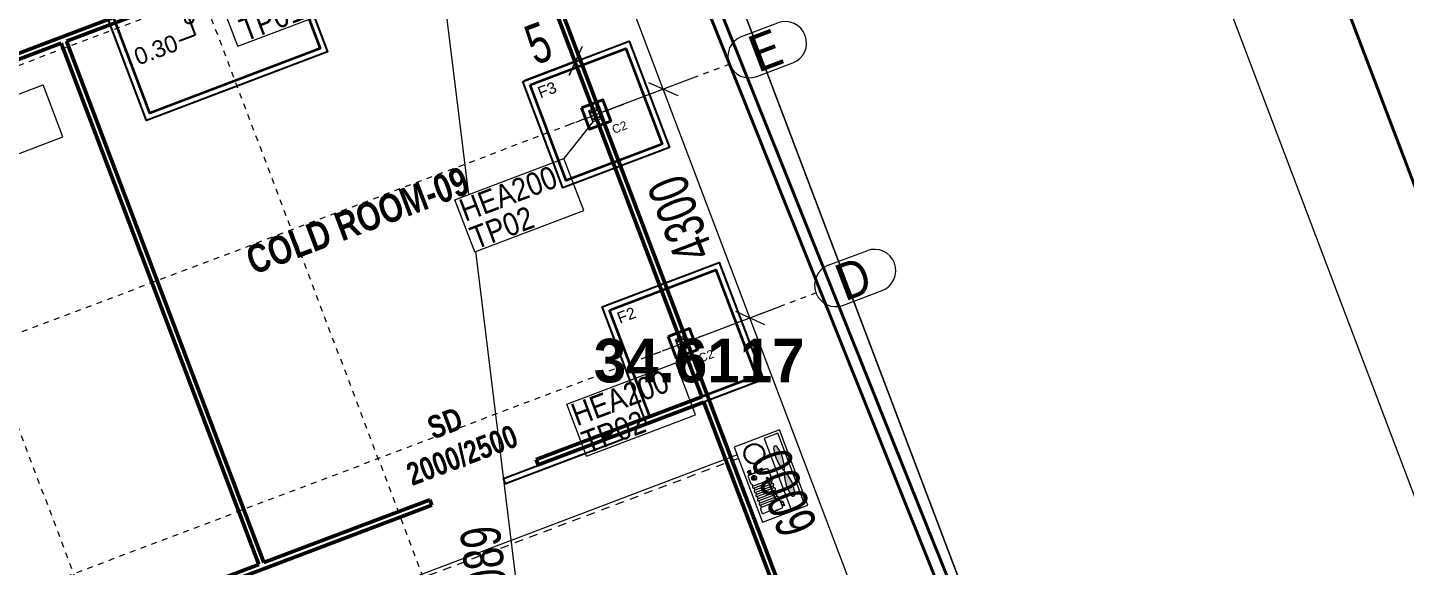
# Model space of a CAD drawing. Header units: metres. Extents: x 2164 to 2480, y 2851 to 3062.
# Drawn here: x 2281.71 to 2305.92, y 3014.31 to 3023.79 of the extents above; entities that cross this region are included whole.
import ezdxf

# ---------------------------------------------------------------- set-up
doc = ezdxf.new("R2010")
doc.units = ezdxf.units.M
doc.header["$MEASUREMENT"] = 0
for name, pattern in [('JIS_02_0.7', [1.35, 0.75, -0.6]), ('XKITLINE00', [0]), ('XKITLINE03', [6, 3, -1, 1, -1])]:
    doc.linetypes.add(name, pattern=pattern)
doc.layers.get('0').update_dxf_attribs({"linetype": 'CONTINUOUS'})
doc.layers.get('Defpoints').update_dxf_attribs({"linetype": 'CONTINUOUS'})
for name, color, linetype, lineweight in [('Column', 7, 'CONTINUOUS', 40), ('Contour', 7, 'CONTINUOUS', 9), ('foundation', 7, 'CONTINUOUS', 35), ('Froid', 6, 'CONTINUOUS', 9), ('Part', 2, 'CONTINUOUS', 0), ('PartMark', 3, 'CONTINUOUS', 0), ('S-GRID', 1, 'CONTINUOUS', 0), ('Z-DIMENSIONS', 1, 'CONTINUOUS', 0)]:
    doc.layers.add(name, color=color, linetype=linetype, lineweight=lineweight)
for name, color, linetype in [('dim_axis', 251, 'CONTINUOUS'), ('plain foundation', 8, 'CONTINUOUS'), ('Porte', 8, 'CONTINUOUS'), ('text', 7, 'CONTINUOUS'), ('Text01', 42, 'CONTINUOUS'), ('تعديل الأرض', 2, 'CONTINUOUS')]:
    doc.layers.add(name, color=color, linetype=linetype)
doc.styles.add('Andalus1', font='andlso.ttf', dxfattribs={"height": 3})
doc.styles.add('Arial', font='arial.ttf', dxfattribs={"height": 0.05})
doc.styles.add('Arial2', font='arial.ttf', dxfattribs={"height": 300})
doc.styles.add('ARIAL_NARROW', font='ARIALN.TTF')
doc.styles.get("Standard").update_dxf_attribs({"font": 'bold.shx', "bigfont": 'whgtxt.shx'})
doc.dimstyles.new('Annotative1', dxfattribs={"dimscale": 0, "dimtxt": 3, "dimasz": 3, "dimexe": 0, "dimexo": 1, "dimtad": 0, "dimtih": 1, "dimtoh": 1, "dimlfac": 0.001, "dimzin": 1, "dimdsep": 46, "dimtxsty": 'Andalus1', "dimblk": 'DOTSMALL', "dimcen": 2.5, "dimclrd": 256, "dimclre": 256, "dimclrt": 256, "dimadec": 4, "dimazin": 0, "dimtfac": 1, "dimtmove": 0, "dimatfit": 3, "dimldrblk": 'DOTSMALL', "dimfxl": 1, "dimlwd": -1, "dimlwe": -1, "dimarcsym": 0})

# ---------------------------------------------------------------- blocks, each defined once
blk = doc.blocks.new('_DotSmall')
at = {"color": 0, "linetype": 'ByBlock', "const_width": 0.5}
blk.add_lwpolyline([(-0.0625, 0, 1), (0.0625, 0, 1)], format="xyb", close=True, dxfattribs=at)
blk = doc.blocks.new('*D10')
at = {"layer": 'Defpoints', "color": 0, "transparency": 16777216}
for p in [(501762, 63096), (501592, 62796), (501762, 62796)]:
    blk.add_point(p, dxfattribs=at)
at = {"layer": 'dim_axis', "transparency": 16777216}
for p, q in [((501662, 63096), (501592, 63096)), ((501592, 63096), (501592, 62796)), ((501662, 62796), (501592, 62796)), ((501592, 62796), (501592, 62496)), ((501592, 62496), (501292, 62496))]:
    blk.add_line(p, q, dxfattribs=at)
at = {"layer": 'dim_axis', "transparency": 16777216, "xscale": 300, "yscale": 300, "zscale": 300}
for p, rotation in [((501592, 63096), 90), ((501592, 62796), 270)]:
    blk.add_blockref('_DotSmall', p, dxfattribs=dict(at, rotation=rotation))
at = {"layer": 'dim_axis', "transparency": 16777216, "insert": (500855, 62496), "char_height": 300, "attachment_point": 5, "style": 'Andalus1'}
blk.add_mtext('0.30', dxfattribs=at)
blk = doc.blocks.new('bng')
at = {"layer": 'Column', "lineweight": 40}
for points in [[(507482.171, 58896.04028), (507882.171, 58896.04028), (507882.171, 58496.04028), (507482.171, 58496.04028)], [(507482.171, 54596.04028), (507882.171, 54596.04028), (507882.171, 54196.04028), (507482.171, 54196.04028)]]:
    blk.add_lwpolyline(points, close=True, dxfattribs=at)
at = {"layer": 'foundation'}
for points in [[(500362.17101, 64696.04029), (503562.17101, 64696.04029), (503562.17101, 61496.04029), (500362.17101, 61496.04029)], [(506782.17101, 59596.04029), (508582.17101, 59596.04029), (508582.17101, 57796.04029), (506782.17101, 57796.04029)], [(506682.171, 55396.04028), (508682.171, 55396.04028), (508682.171, 53396.04028), (506682.171, 53396.04028)]]:
    blk.add_lwpolyline(points, close=True, dxfattribs=at)
at = {"layer": 'Part', "linetype": 'XKITLINE03', "lineweight": 0}
for p, q in [((507677.17101, 59196.04029), (507677.17101, 58196.04029)), ((507177.17101, 58696.04029), (508177.17101, 58696.04029)), ((507727.17101, 58631.04029), (507727.17101, 58631.04029)), ((507677.17101, 54896.04029), (507677.17101, 53896.04029)), ((507177.17101, 54396.04029), (508177.17101, 54396.04029)), ((507727.17101, 54331.04029), (507727.17101, 54331.04029))]:
    blk.add_line(p, q, dxfattribs=at)
at = {"layer": 'Part', "linetype": 'XKITLINE00', "lineweight": 0}
for p, q in [((507582.17101, 58596.04029), (507582.17101, 58796.04029)), ((507582.17101, 58796.04029), (507592.17101, 58796.04029)), ((507582.17101, 58596.04029), (507592.17101, 58596.04029)), ((507767.17101, 58801.04029), (507587.17101, 58801.04029)), ((507587.17101, 58796.04029), (507587.17101, 58801.04029)), ((507587.17101, 58591.04029), (507587.17101, 58596.04029)), ((507767.17101, 58591.04029), (507587.17101, 58591.04029)), ((507592.17101, 58796.04029), (507592.17101, 58699.29029)), ((507592.17101, 58699.29029), (507762.17101, 58699.29029)), ((507762.17101, 58692.79029), (507592.17101, 58692.79029)), ((507592.17101, 58596.04029), (507592.17101, 58692.79029)), ((507612.17101, 58769.70054), (507627.17101, 58778.36079)), ((507612.17101, 58752.38003), (507612.17101, 58769.70054)), ((507627.17101, 58743.71978), (507612.17101, 58752.38003)), ((507612.17101, 58639.70054), (507627.17101, 58648.36079)), ((507612.17101, 58622.38003), (507612.17101, 58639.70054)), ((507627.17101, 58613.71978), (507612.17101, 58622.38003)), ((507627.17101, 58778.36079), (507642.17101, 58769.70054)), ((507642.17101, 58752.38003), (507627.17101, 58743.71978)), ((507627.17101, 58648.36079), (507642.17101, 58639.70054)), ((507642.17101, 58622.38003), (507627.17101, 58613.71978)), ((507642.17101, 58769.70054), (507642.17101, 58752.38003)), ((507642.17101, 58639.70054), (507642.17101, 58622.38003)), ((507688.92101, 58692.79029), (507695.42101, 58699.29029)), ((507712.17101, 58769.70054), (507727.17101, 58778.36079)), ((507712.17101, 58752.38003), (507712.17101, 58769.70054)), ((507727.17101, 58743.71978), (507712.17101, 58752.38003)), ((507712.17101, 58639.70054), (507727.17101, 58648.36079)), ((507712.17101, 58622.38003), (507712.17101, 58639.70054)), ((507727.17101, 58613.71978), (507712.17101, 58622.38003)), ((507727.17101, 58778.36079), (507742.17101, 58769.70054)), ((507742.17101, 58752.38003), (507727.17101, 58743.71978)), ((507727.17101, 58648.36079), (507742.17101, 58639.70054)), ((507742.17101, 58622.38003), (507727.17101, 58613.71978)), ((507742.17101, 58769.70054), (507742.17101, 58752.38003)), ((507742.17101, 58639.70054), (507742.17101, 58622.38003)), ((507762.17101, 58699.29029), (507762.17101, 58796.04029)), ((507762.17101, 58796.04029), (507772.17101, 58796.04029)), ((507762.17101, 58766.04029), (507772.17101, 58776.04029)), ((507762.17101, 58596.04029), (507762.17101, 58692.79029)), ((507772.17101, 58596.04029), (507762.17101, 58596.04029)), ((507767.17101, 58796.04029), (507767.17101, 58801.04029)), ((507767.17101, 58591.04029), (507767.17101, 58596.04029)), ((507772.17101, 58796.04029), (507772.17101, 58596.04029)), ((507582.17101, 54296.04029), (507582.17101, 54496.04029)), ((507582.17101, 54496.04029), (507592.17101, 54496.04029)), ((507767.17101, 54501.04029), (507587.17101, 54501.04029)), ((507587.17101, 54496.04029), (507587.17101, 54501.04029)), ((507592.17101, 54496.04029), (507592.17101, 54399.29029)), ((507612.17101, 54469.70054), (507627.17101, 54478.36079)), ((507612.17101, 54452.38003), (507612.17101, 54469.70054)), ((507627.17101, 54478.36079), (507642.17101, 54469.70054)), ((507642.17101, 54469.70054), (507642.17101, 54452.38003)), ((507712.17101, 54469.70054), (507727.17101, 54478.36079)), ((507712.17101, 54452.38003), (507712.17101, 54469.70054)), ((507727.17101, 54478.36079), (507742.17101, 54469.70054)), ((507742.17101, 54469.70054), (507742.17101, 54452.38003)), ((507762.17101, 54399.29029), (507762.17101, 54496.04029)), ((507762.17101, 54496.04029), (507772.17101, 54496.04029)), ((507762.17101, 54466.04029), (507772.17101, 54476.04029)), ((507767.17101, 54496.04029), (507767.17101, 54501.04029)), ((507772.17101, 54496.04029), (507772.17101, 54296.04029)), ((507582.17101, 54296.04029), (507592.17101, 54296.04029)), ((507587.17101, 54291.04029), (507587.17101, 54296.04029)), ((507767.17101, 54291.04029), (507587.17101, 54291.04029)), ((507592.17101, 54399.29029), (507762.17101, 54399.29029)), ((507762.17101, 54392.79029), (507592.17101, 54392.79029)), ((507592.17101, 54296.04029), (507592.17101, 54392.79029)), ((507627.17101, 54443.71978), (507612.17101, 54452.38003)), ((507612.17101, 54339.70054), (507627.17101, 54348.36079)), ((507612.17101, 54322.38003), (507612.17101, 54339.70054)), ((507627.17101, 54313.71978), (507612.17101, 54322.38003)), ((507642.17101, 54452.38003), (507627.17101, 54443.71978)), ((507627.17101, 54348.36079), (507642.17101, 54339.70054)), ((507642.17101, 54322.38003), (507627.17101, 54313.71978)), ((507642.17101, 54339.70054), (507642.17101, 54322.38003)), ((507688.92101, 54392.79029), (507695.42101, 54399.29029)), ((507727.17101, 54443.71978), (507712.17101, 54452.38003)), ((507712.17101, 54339.70054), (507727.17101, 54348.36079)), ((507712.17101, 54322.38003), (507712.17101, 54339.70054)), ((507727.17101, 54313.71978), (507712.17101, 54322.38003)), ((507742.17101, 54452.38003), (507727.17101, 54443.71978)), ((507727.17101, 54348.36079), (507742.17101, 54339.70054)), ((507742.17101, 54322.38003), (507727.17101, 54313.71978)), ((507742.17101, 54339.70054), (507742.17101, 54322.38003)), ((507762.17101, 54296.04029), (507762.17101, 54392.79029)), ((507772.17101, 54296.04029), (507762.17101, 54296.04029)), ((507767.17101, 54291.04029), (507767.17101, 54296.04029))]:
    blk.add_line(p, q, dxfattribs=at)
for centre, start, end in [((507627.17101, 58761.04029), 90, 270), ((507627.17101, 58631.04029), 90, 270), ((507627.17101, 58761.04029), 270, 90), ((507627.17101, 58631.04029), 270, 90), ((507727.17101, 58761.04029), 90, 270), ((507727.17101, 58631.04029), 90, 270), ((507727.17101, 58761.04029), 270, 90), ((507727.17101, 58631.04029), 270, 90), ((507627.17101, 54461.04029), 90, 270), ((507627.17101, 54461.04029), 270, 90), ((507727.17101, 54461.04029), 90, 270), ((507727.17101, 54461.04029), 270, 90), ((507627.17101, 54331.04029), 90, 270), ((507627.17101, 54331.04029), 270, 90), ((507727.17101, 54331.04029), 90, 270), ((507727.17101, 54331.04029), 270, 90)]:
    blk.add_arc(centre, 10, start, end, dxfattribs=at)
at = {"layer": 'PartMark', "linetype": 'XKITLINE00', "lineweight": 0}
for p, q in [((502220.5638, 62046.4945), (502220.5638, 63026.4945)), ((496734.0658, 62623.54811), (498784.0658, 62623.54811)), ((498784.0658, 61643.54811), (498784.0658, 62623.54811)), ((502220.5638, 62046.4945), (504270.5638, 62046.4945)), ((496734.0658, 61643.54811), (498784.0658, 61643.54811)), ((507592.17101, 58596.04029), (506880.34737, 58172.84121)), ((504833.4333, 58172.84121), (506880.34737, 58172.84121)), ((504833.4333, 57192.84121), (504833.4333, 58172.84121)), ((506880.34737, 57192.84121), (506880.34737, 58172.84121)), ((504833.4333, 57192.84121), (506880.34737, 57192.84121)), ((507582.17101, 54296.04029), (507443.00848, 54116.99205)), ((505396.09442, 54116.99205), (507443.00848, 54116.99205)), ((505396.09442, 53136.99205), (505396.09442, 54116.99205)), ((507443.00848, 53136.99205), (507443.00848, 54116.99205)), ((505396.09442, 53136.99205), (507443.00848, 53136.99205))]:
    blk.add_line(p, q, dxfattribs=at)
at = {"layer": 'plain foundation'}
for points in [[(500262.17101, 64796.04029), (503662.17101, 64796.04029), (503662.17101, 61396.04029), (500262.17101, 61396.04029)], [(506682.17101, 59696.04029), (508682.17101, 59696.04029), (508682.17101, 57696.04029), (506682.17101, 57696.04029)], [(506582.171, 55496.04028), (508782.171, 55496.04028), (508782.171, 53296.04028), (506582.171, 53296.04028)]]:
    blk.add_lwpolyline(points, close=True, dxfattribs=at)
at = {"layer": 'S-GRID', "linetype": 'XKITLINE03', "lineweight": 0}
for p, q in [((496242.17101, 41086.95148), (496242.17101, 65596.04029)), ((501962.17101, 41159.87382), (501962.17101, 65596.04029)), ((507682.17101, 37196.04029), (507682.17101, 65596.04029)), ((425102.17101, 63096.04029), (510182.17101, 63096.04029)), ((425102.17101, 58696.04029), (510182.17101, 58696.04029)), ((425102.17101, 54396.04029), (510182.17101, 54396.04029))]:
    blk.add_line(p, q, dxfattribs=at)
at = {"layer": 'S-GRID', "linetype": 'XKITLINE00', "lineweight": 0}
for p, q in [((510557.17101, 59071.04029), (511235.44249, 59071.04029)), ((510557.17101, 58321.04029), (511235.44249, 58321.04029)), ((510557.17101, 54771.04029), (511283.04992, 54771.04029)), ((510557.17101, 54021.04029), (511283.04992, 54021.04029))]:
    blk.add_line(p, q, dxfattribs=at)
for centre, start, end in [((510557.17101, 58696.04029), 90, 270), ((511235.44249, 58696.04029), 270, 90), ((510557.17101, 54396.04029), 90, 270), ((511283.04992, 54396.04029), 270, 90)]:
    blk.add_arc(centre, 375, start, end, dxfattribs=at)
at = {"layer": 'Z-DIMENSIONS', "linetype": 'XKITLINE00', "lineweight": 0}
for p, q in [((505092.05525, 58167.84121), (506374.84302, 63415.60935)), ((508942.81511, 58696.04029), (508942.81511, 63096.04029)), ((507682.17101, 62841.04029), (507682.17101, 59143.49073)), ((507677.17101, 58851.04029), (507677.17101, 60230.99073)), ((507875.16091, 59901.48063), (507479.18111, 59505.50084)), ((507880.16091, 59901.48063), (507484.18111, 59505.50084)), ((507677.17101, 59703.49073), (506726.6339, 59703.49073)), ((507677.17101, 59703.49073), (506726.6339, 59703.49073)), ((507677.17101, 59703.49073), (507682.17101, 59703.49073)), ((508744.82521, 58894.03018), (509140.80501, 58498.05039)), ((508744.82521, 58894.03018), (509140.80501, 58498.05039)), ((507822.17101, 58696.04029), (509502.81511, 58696.04029)), ((507822.17101, 58696.04029), (509502.81511, 58696.04029)), ((508942.81511, 54396.04029), (508942.81511, 58696.04029)), ((500654.84302, 40015.60935), (504854.94414, 57197.84121)), ((508744.82521, 54594.03018), (509140.80501, 54198.05039)), ((508744.82521, 54594.03018), (509140.80501, 54198.05039)), ((507822.17101, 54396.04029), (509502.81511, 54396.04029)), ((507822.17101, 54396.04029), (509502.81511, 54396.04029)), ((508942.81511, 48396.04029), (508942.81511, 54396.04029))]:
    blk.add_line(p, q, dxfattribs=at)
at = {"layer": 'PartMark', "style": 'Arial', "width": 0.85}
for s, p in [('TP01', (502370.5638, 62076.4945)), ('HEA200', (504863.4333, 57742.84121)), ('TP02', (504863.4333, 57222.84121)), ('HEA200', (505426.09442, 53686.99205)), ('TP02', (505426.09442, 53166.99205))]:
    blk.add_text(s, height=400, dxfattribs=at).set_placement(p)
at = {"layer": 'S-GRID', "style": 'Arial', "width": 0.85}
for s, p in [('E', (510607.17101, 58371.04029)), ('D', (510607.17101, 54071.04029))]:
    blk.add_text(s, height=650, dxfattribs=at).set_placement(p)
at = {"layer": 'text', "attachment_point": 1, "style": 'Arial2'}
for s, insert, char_height in [('F3', (506867.39063, 59506.36891), 200), ('C2', (507854.38721, 58415.05417), 150), ('F2', (506767.39062, 55306.36891), 200), ('C2', (507854.38721, 54115.05417), 150)]:
    blk.add_mtext_dynamic_manual_height_columns(s, width=1191.032635, gutter_width=1500, heights=[0], dxfattribs=dict(at, insert=insert, char_height=char_height))
at = {"layer": 'Z-DIMENSIONS', "style": 'ARIAL_NARROW', "width": 0.85}
blk.add_text('5', height=700, dxfattribs=at).set_placement((506989.1339, 59880.99073))
for s, rotation, p in [('4300', 90.000210442, (508765.31511, 55694.96607)), ('24089', 76.266412122, (503089.80694, 50724.34146)), ('6000', 90.000210442, (508765.31511, 50544.96607))]:
    blk.add_text(s, height=700, rotation=rotation, dxfattribs=at).set_placement(p)
at = {"layer": 'dim_axis'}
dim = blk.add_linear_dim(base=(501592.09093, 62796.04029), p1=(501762.17101, 63096.04029), p2=(501762.17101, 62796.04029), angle=90, dimstyle='Annotative1', override={"dimscale": 0, "dimtix": 0, "dimtofl": 1, "dimtmove": 0, "dimatfit": 3}, dxfattribs=at)
dim.commit()
dim.dimension.update_dxf_attribs({"geometry": '*D10', "text_midpoint": (500854.53959, 62496.04029)})

msp = doc.modelspace()

# ---------------------------------------------------------------- hatches: boundary and pattern name
at = {"layer": 'Froid'}
h = msp.add_hatch(color=256, dxfattribs=at)
h.dxf.hatch_style = 1
h.set_gradient(color1=(255, 0, 255), color2=(173, 173, 173), tint=1, name='SPHERICAL')
h.paths.add_polyline_path([(2295.00663, 3015.98974, 0.17019719), (2294.88089, 3016.41708, 0.76773981), (2294.81773, 3016.39316, 0.17019719)])
h.paths.add_polyline_path([(2295.13237, 3015.5624, 0.76773981), (2295.19553, 3015.58632, 0.17019719), (2295.00663, 3015.98974, 0.17019719)])
h = msp.add_hatch(color=256, dxfattribs=at)
h.dxf.hatch_style = 1
h.paths.add_polyline_path([(2294.38426, 3016.00378), (2294.38759, 3016.00018), (2294.37771, 3015.99644), (2294.37783, 3016.00134)])
h.paths.add_polyline_path([(2294.38541, 3015.99936), (2294.38656, 3015.99631), (2294.38102, 3015.99421), (2294.37986, 3015.99726)])
h.paths.add_polyline_path([(2294.38759, 3016.00018), (2294.38875, 3015.99714), (2294.38656, 3015.99631), (2294.38541, 3015.99936)])
h.paths.add_polyline_path([(2294.37986, 3015.99726), (2294.38102, 3015.99421), (2294.37887, 3015.9934), (2294.37771, 3015.99644)])
h = msp.add_hatch(color=256, dxfattribs=at)
h.dxf.hatch_style = 1
h.paths.add_polyline_path([(2294.47778, 3015.91284), (2294.50619, 3015.83783, -0.10392141), (2294.49101, 3015.82812, -1), (2294.45998, 3015.91006, -0.10392141)])
h = msp.add_hatch(color=256, dxfattribs=at)
h.dxf.hatch_style = 1
h.paths.add_polyline_path([(2294.7089, 3015.86022, -1), (2294.70274, 3015.87649, -1)])
h = msp.add_hatch(color=256, dxfattribs=at)
h.dxf.hatch_style = 1
h.paths.add_polyline_path([(2294.90152, 3015.47877), (2294.90453, 3015.47991), (2294.90815, 3015.47035), (2294.88799, 3015.46272, 0.19078074)])
h.paths.add_polyline_path([(2294.88101, 3015.46007), (2294.87645, 3015.45834, -0.41421356), (2294.85078, 3015.46991), (2294.84783, 3015.47773, 0.3762466)])
h.paths.add_polyline_path([(2294.84603, 3015.48955, 0.10601569), (2294.84783, 3015.47773), (2294.84369, 3015.48866)])
h.paths.add_polyline_path([(2294.88238, 3015.47152), (2294.88368, 3015.47201, -0.0410336), (2294.88097, 3015.47072, -0.42735925), (2294.85711, 3015.48212, 0.39898096)])
h = msp.add_hatch(color=256, dxfattribs=at)
h.dxf.hatch_style = 1
h.paths.add_polyline_path([(2294.894, 3015.50772), (2294.9028, 3015.48447, -0.05140586), (2294.90152, 3015.47877), (2294.88368, 3015.47201, 0.57923945), (2294.88351, 3015.50374)])

# ---------------------------------------------------------------- linework, layer by layer
at = {"lineweight": 15, "elevation": 18.34821}
for points in [[(2297.51739, 3038.14862), (2320.79338, 2976.69196)], [(2290.03611, 3035.31481), (2313.38974, 2973.65315)]]:
    msp.add_lwpolyline(points, dxfattribs=at)
at = {"color": 244, "lineweight": 15, "true_color": 0x991b1e, "elevation": 18.34821}
msp.add_lwpolyline([(2302.29499, 3002.94713), (2290.03611, 3035.31481)], dxfattribs=at)
at = {"color": 18, "lineweight": 30, "true_color": 0x000000}
msp.add_lwpolyline([(2215.33083, 2998.25519), (2290.14481, 3026.59011), (2298.64529, 3004.14591), (2223.8313, 2975.81099), (2215.33083, 2998.25519)], dxfattribs=at)
at = {"layer": 'Contour', "lineweight": 50}
for p, q in [((2290.14481, 3026.59011), (2257.9748, 3014.40609)), ((2298.64529, 3004.14591), (2290.14481, 3026.59011)), ((2290.08671, 3026.46117), (2282.3949, 3023.54799)), ((2293.55774, 3017.29646), (2290.08671, 3026.46117)), ((2282.30138, 3023.51257), (2274.60957, 3020.59938)), ((2285.77241, 3014.34785), (2282.30138, 3023.51257)), ((2285.86593, 3014.38327), (2282.3949, 3023.54799)), ((2293.55774, 3017.29646), (2290.64701, 3016.19405)), ((2293.59316, 3017.20294), (2290.68243, 3016.10053)), ((2295.00991, 3013.46224), (2293.59316, 3017.20294)), ((2290.68243, 3016.10053), (2290.64701, 3016.19405)), ((2288.81208, 3015.39216), (2282.8971, 3013.15193)), ((2288.77666, 3015.48568), (2285.86593, 3014.38327)), ((2288.81208, 3015.39216), (2288.77666, 3015.48568)), ((2285.77241, 3014.34785), (2282.86168, 3013.24545))]:
    msp.add_line(p, q, dxfattribs=at)
at = {"layer": 'Froid'}
for p, q in [((2294.17635, 3016.2735), (2260.67205, 3003.58413)), ((2294.37783, 3016.00134), (2294.37771, 3015.99644)), ((2294.37771, 3015.99644), (2294.38759, 3016.00018)), ((2294.37887, 3015.9934), (2294.37771, 3015.99644)), ((2294.38426, 3016.00378), (2294.37783, 3016.00134)), ((2294.37986, 3015.99726), (2294.38102, 3015.99421)), ((2294.38059, 3015.99405), (2294.38702, 3015.99649)), ((2294.38759, 3016.00018), (2294.38426, 3016.00378)), ((2294.38541, 3015.99936), (2294.38656, 3015.99631)), ((2294.38875, 3015.99714), (2294.38759, 3016.00018)), ((2294.50619, 3015.83783), (2294.47778, 3015.91284)), ((2294.50187, 3015.99592), (2294.50392, 3015.9905)), ((2294.51062, 3015.99304), (2294.50857, 3015.99846)), ((2294.51486, 3016.00085), (2294.51692, 3015.99542)), ((2294.58479, 3016.02733), (2294.58685, 3016.02191)), ((2294.59355, 3016.02444), (2294.59149, 3016.02987)), ((2294.59355, 3016.02444), (2294.59247, 3016.0273)), ((2294.59779, 3016.03225), (2294.59984, 3016.02683)), ((2294.70442, 3015.85636), (2294.85078, 3015.46991)), ((2294.71412, 3015.85958), (2294.76744, 3015.71881)), ((2294.45633, 3015.72504), (2294.45663, 3015.72472)), ((2294.76711, 3015.84275), (2294.46021, 3015.72651)), ((2294.78121, 3015.80552), (2294.47431, 3015.68929)), ((2294.79531, 3015.7683), (2294.48841, 3015.65206)), ((2294.80941, 3015.73107), (2294.50251, 3015.61483)), ((2294.82351, 3015.69384), (2294.51661, 3015.57761)), ((2294.83761, 3015.65662), (2294.53071, 3015.54038)), ((2294.8517, 3015.61939), (2294.5448, 3015.50316)), ((2294.77099, 3015.84422), (2294.77098, 3015.84378)), ((2294.77247, 3015.70553), (2294.84963, 3015.50179)), ((2294.8658, 3015.58217), (2294.5589, 3015.46593)), ((2294.8799, 3015.54494), (2294.573, 3015.42871)), ((2294.894, 3015.50772), (2294.5871, 3015.39148)), ((2294.91245, 3015.4705), (2294.59786, 3015.35135)), ((2294.97389, 3015.36448), (2294.93812, 3015.45894)), ((2294.5863, 3015.32569), (2294.61186, 3015.2582)), ((2294.78551, 3015.30269), (2294.63752, 3015.24664)), ((2294.79573, 3015.27572), (2294.78551, 3015.30269)), ((2294.79573, 3015.27572), (2294.96233, 3015.33882)), ((2294.86912, 3015.29731), (2294.86707, 3015.30274)), ((2294.87337, 3015.30512), (2294.87542, 3015.2997)), ((2294.88212, 3015.30224), (2294.88007, 3015.30766))]:
    msp.add_line(p, q, dxfattribs=at)
at = {"layer": 'Froid', "linetype": 'JIS_02_0.7', "ltscale": 0.2}
msp.add_line((2294.19887, 3016.21405), (2260.69456, 3003.52469), dxfattribs=at)
at = {"layer": 'Froid', "ltscale": 0.1}
msp.add_lwpolyline([(2295.4219, 3015.39268), (2294.9209, 3016.7155), (2294.12335, 3016.41343), (2294.62435, 3015.09062)], close=True, dxfattribs=at)
at = {"layer": 'Froid'}
for points in [[(2295.36307, 3015.41633), (2294.89378, 3016.65541), (2294.6502, 3016.56315), (2295.11948, 3015.32407)], [(2294.42048, 3015.99313), (2294.4179, 3015.99995), (2294.35522, 3015.97621), (2294.35781, 3015.96939)], [(2294.43002, 3015.93502), (2294.40958, 3015.989), (2294.36666, 3015.97274), (2294.38711, 3015.91876)], [(2294.62699, 3016.00962), (2294.61789, 3016.03366), (2294.48094, 3015.9818), (2294.49005, 3015.95775)], [(2294.97121, 3015.37155), (2294.93982, 3015.45443), (2294.97557, 3015.46797), (2295.00696, 3015.38509)]]:
    msp.add_lwpolyline(points, close=True, dxfattribs=at)
for points in [[(2294.66601, 3016.02439), (2294.38348, 3015.91739, 0.41421356), (2294.37192, 3015.89173), (2294.41431, 3015.7798)], [(2294.41562, 3015.92956), (2294.69814, 3016.03656, -0.41421356), (2294.7238, 3016.025), (2294.7662, 3015.91307)]]:
    msp.add_lwpolyline(points, format="xyb", dxfattribs=at)
for points in [[(2294.37887, 3015.9934), (2294.38875, 3015.99714)], [(2294.47431, 3015.68929), (2294.48841, 3015.65206)], [(2294.50251, 3015.61483), (2294.51661, 3015.57761)], [(2294.79531, 3015.7683), (2294.78121, 3015.80552)], [(2294.82351, 3015.69384), (2294.80941, 3015.73107)], [(2294.8517, 3015.61939), (2294.83761, 3015.65662)], [(2294.53071, 3015.54038), (2294.5448, 3015.50316)], [(2294.5589, 3015.46593), (2294.573, 3015.42871)], [(2294.5871, 3015.39148), (2294.60174, 3015.35282)], [(2294.8799, 3015.54494), (2294.8658, 3015.58217)], [(2294.90864, 3015.46906), (2294.894, 3015.50772)]]:
    msp.add_lwpolyline(points, dxfattribs=at)
for points in [[(2294.52027, 3016.00289), (2294.49543, 3015.99349, 0.41421356), (2294.49323, 3015.9886), (2294.49394, 3015.98672), (2294.52587, 3015.99881), (2294.52515, 3016.00069, 0.41421356)], [(2294.6032, 3016.0343), (2294.57836, 3016.02489, 0.41421356), (2294.57616, 3016.02001), (2294.57687, 3016.01813), (2294.60879, 3016.03022), (2294.60808, 3016.0321, 0.41421356)], [(2294.86372, 3015.29527), (2294.88856, 3015.30467, 0.41421356), (2294.89076, 3015.30956), (2294.89004, 3015.31144), (2294.85812, 3015.29935), (2294.85883, 3015.29747, 0.41421356)]]:
    msp.add_lwpolyline(points, format="xyb", close=True, dxfattribs=at)
for centre, radius in [((2294.4802, 3016.29163), 0.1807), ((2294.4802, 3016.29163), 0.16725), ((2294.39794, 3015.95494), 0.00872), ((2294.39794, 3015.95494), 0.00701), ((2294.39794, 3015.95494), 0.00439), ((2294.39794, 3015.95494), 0.00261), ((2294.4755, 3015.86909), 0.04381), ((2294.70582, 3015.86836), 0.01208), ((2294.70582, 3015.86836), 0.0087), ((2294.87449, 3015.48783), 0.02851), ((2294.87449, 3015.48783), 0.01829), ((2294.96722, 3015.44182), 0.00852), ((2294.98525, 3015.39172), 0.00794)]:
    msp.add_circle(centre, radius, dxfattribs=at)
for centre, radius, start, end in [((2294.85251, 3016.39667), 0.03496, 35.713825, 185.773363), ((2295.48759, 3016.46088), 0.67327, 185.773363, 224.409466), ((2294.33423, 3016.02406), 0.67327, 357.077722, 35.713825), ((2294.35737, 3015.85001), 0.41366, 359.197948, 8.768939), ((2295.67903, 3015.95542), 0.67327, 177.077722, 215.713825), ((2294.52567, 3015.5186), 0.67327, 5.773363, 44.409466), ((2294.76234, 3016.00339), 0.41366, 212.718249, 222.28924), ((2294.46726, 3015.7079), 0.0199, 110.743594, 290.743594), ((2294.49546, 3015.63345), 0.0199, 110.743594, 290.743594), ((2294.77416, 3015.82413), 0.0199, 290.743594, 110.743594), ((2294.7693, 3015.71951), 0.00199, 200.743594, 290.743594), ((2294.77433, 3015.70623), 0.00199, 110.743594, 200.743594), ((2294.80236, 3015.74968), 0.0199, 290.743594, 110.743594), ((2294.83056, 3015.67523), 0.0199, 290.743594, 110.743594), ((2294.85875, 3015.60078), 0.0199, 290.743594, 110.743594), ((2294.52366, 3015.559), 0.0199, 110.743594, 290.743594), ((2294.55185, 3015.48455), 0.0199, 110.743594, 290.743594), ((2294.58005, 3015.41009), 0.0199, 110.743594, 290.743594), ((2294.8694, 3015.47696), 0.0199, 200.743594, 290.743594), ((2294.87533, 3015.49013), 0.0199, 200.743594, 290.743594), ((2294.88695, 3015.52633), 0.0199, 290.743594, 110.743594), ((2294.9195, 3015.45189), 0.0199, 20.743594, 110.743594), ((2294.95528, 3015.35743), 0.0199, 290.743594, 20.743594), ((2295.16075, 3015.58281), 0.03496, 215.713825, 5.773363), ((2294.60491, 3015.33274), 0.0199, 110.743594, 200.743594), ((2294.63047, 3015.26525), 0.0199, 200.743594, 290.743594)]:
    msp.add_arc(centre, radius, start, end, dxfattribs=at)
at = {"layer": 'Porte'}
msp.add_lwpolyline([(2290.07179, 3015.85857), (2292.12917, 3016.63778), (2292.16459, 3016.54426), (2290.10721, 3015.76505)], close=True, dxfattribs=at)
at = {"layer": 'تعديل الأرض', "color": 0, "linetype": 'Continuous', "lineweight": 40}
for p, q in [((2299.30842, 3038.84677, 18.51721), (2320.18135, 2983.83164, 18.51721)), ((2302.39572, 3002.79925, 18.51721), (2291.00301, 3031.29819, 18.51721)), ((2302.21001, 3002.72501, 18.51721), (2290.89016, 3031.04168, 18.51721))]:
    msp.add_line(p, q, dxfattribs=at)

# ---------------------------------------------------------------- block references
at = {"xscale": 0.001, "yscale": 0.001, "zscale": 0.001, "rotation": 20.74359401212605}
msp.add_blockref('bng', (1837.71702, 2787.55475), dxfattribs=at)

# ---------------------------------------------------------------- texts
at = {"color": 244, "lineweight": 15, "true_color": 0x991b1e, "insert": (2293.5104, 3017.92774, 8.43721), "char_height": 0.766228, "attachment_point": 5}
msp.add_mtext('\\A1;34.6117', dxfattribs=at)
at = {"layer": 'Text01', "width": 0.8}
for s, height, p in [('COLD ROOM-09', 0.5, (2285.68035, 3019.43703)), ('SD', 0.4, (2288.83801, 3016.54283)), ('2000/2500', 0.4, (2288.4694, 3015.72603))]:
    msp.add_text(s, height=height, rotation=20.743594, dxfattribs=at).set_placement(p)

doc.saveas('drawing.dxf')
